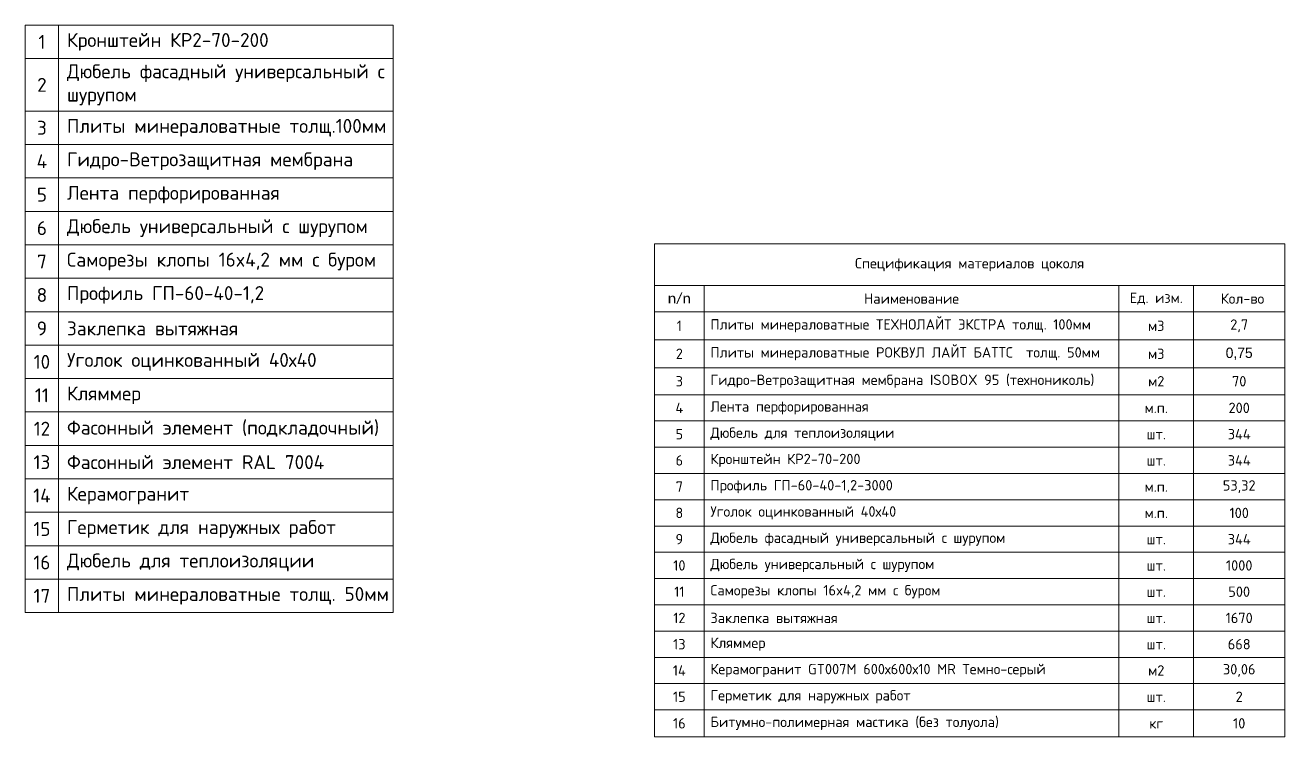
# Model space of a CAD drawing. Header units: millimetres. Extents: x -3689 to 2883575, y -702957 to -604547.
# Drawn here: x 2762717 to 2763847, y -677288 to -676649 of the extents above; entities that cross this region are included whole.
import ezdxf

# ---------------------------------------------------------------- set-up
doc = ezdxf.new("R2010")
doc.units = ezdxf.units.MM
doc.layers.add('_Выноска', color=7, linetype='Continuous', lineweight=15)

msp = doc.modelspace()

# ---------------------------------------------------------------- linework, layer by layer
at = {"layer": '_Выноска'}
for p, q in [((2762716.6275, -676649.2865), (2763046.7124, -676649.2865)), ((2762716.6275, -676649.2865), (2762716.6275, -677176.5054)), ((2762746.6352, -676649.2865), (2762746.6352, -677176.5054)), ((2763046.7124, -676649.2865), (2763046.7124, -677176.5054)), ((2762716.6275, -676679.2942), (2763046.7124, -676679.2942)), ((2762716.6275, -676726.3897), (2763046.7124, -676726.3897)), ((2762716.6275, -676756.3974), (2763046.7124, -676756.3974)), ((2762716.6275, -676786.4051), (2763046.7124, -676786.4051)), ((2762716.6275, -676816.4128), (2763046.7124, -676816.4128)), ((2762716.6275, -676846.4205), (2763046.7124, -676846.4205)), ((2763281.3252, -676845.6221), (2763847.0049, -676845.6221)), ((2763281.3252, -676845.6221), (2763281.3252, -676882.8379)), ((2763847.0049, -676845.6221), (2763847.0049, -677287.996)), ((2762716.6275, -676876.4282), (2763046.7124, -676876.4282)), ((2763281.3252, -676882.8379), (2763847.0049, -676882.8379)), ((2763281.3252, -676882.8379), (2763281.3252, -677287.996)), ((2763325.9842, -676882.8379), (2763325.9842, -677287.996)), ((2763698.1419, -676882.8379), (2763698.1419, -677287.996)), ((2763765.1303, -676882.8379), (2763765.1303, -676931.655)), ((2762716.6275, -676906.436), (2763046.7124, -676906.436)), ((2763281.3252, -676906.5343), (2763847.0049, -676906.5343)), ((2762716.6275, -676936.4437), (2763046.7124, -676936.4437)), ((2763281.3252, -676931.655), (2763765.1303, -676931.655)), ((2763765.1303, -676931.655), (2763847.0049, -676931.655)), ((2763765.1303, -676931.655), (2763765.1303, -676956.7756)), ((2763281.3252, -676956.7756), (2763847.0049, -676956.7756)), ((2763765.1303, -676956.7756), (2763765.1303, -677287.996)), ((2762716.6275, -676966.4514), (2763046.7124, -676966.4514)), ((2763281.3252, -676980.9659), (2763847.0049, -676980.9659)), ((2762716.6275, -676996.4591), (2763046.7124, -676996.4591)), ((2763281.3252, -677004.5359), (2763847.0049, -677004.5359)), ((2762716.6275, -677026.4668), (2763046.7124, -677026.4668)), ((2763281.3252, -677028.1058), (2763847.0049, -677028.1058)), ((2762716.6275, -677056.4746), (2763046.7124, -677056.4746)), ((2763281.3252, -677051.6758), (2763847.0049, -677051.6758)), ((2763281.3252, -677075.2458), (2763847.0049, -677075.2458)), ((2762716.6275, -677086.4823), (2763046.7124, -677086.4823)), ((2763281.3252, -677098.8158), (2763847.0049, -677098.8158)), ((2762716.6275, -677116.49), (2763046.7124, -677116.49)), ((2763281.3252, -677122.3858), (2763847.0049, -677122.3858)), ((2762716.6275, -677146.4977), (2762746.6352, -677146.4977)), ((2762746.6352, -677146.4977), (2763046.7124, -677146.4977)), ((2763281.3252, -677145.9558), (2763847.0049, -677145.9558)), ((2763281.3252, -677169.5258), (2763847.0049, -677169.5258)), ((2762716.6275, -677176.5054), (2763046.7124, -677176.5054)), ((2763281.3252, -677193.0958), (2763847.0049, -677193.0958)), ((2763281.3252, -677216.6658), (2763847.0049, -677216.6658)), ((2763281.3252, -677240.2357), (2763847.0049, -677240.2357)), ((2763281.3252, -677263.8057), (2763847.0049, -677263.8057)), ((2763281.3252, -677287.996), (2763847.0049, -677287.996))]:
    msp.add_line(p, q, dxfattribs=at)

# ---------------------------------------------------------------- texts
for s, insert, char_height, width, attachment_point in [('{\\fISOCPEUR|b0|i0|c0;1', (2762731.6313, -676664.2903), 12.503216, 15.003859, 5), ('{\\fISOCPEUR|b0|i0|c0;Кронштейн КР2-70-200', (2762754.1371, -676664.2903), 12.503216, 285.073327, 4), ('{\\fISOCPEUR|b0|i0|c0;Дюбель фасадный универсальный с шурупом', (2762754.1371, -676702.8419), 12.503216, 285.073327, 4), ('{\\fISOCPEUR|b0|i0|c0;2', (2762731.6313, -676702.8419), 12.503216, 15.003859, 5), ('{\\fISOCPEUR|b0|i0|c204|p34;Плиты минераловатные толщ\\fISOCPEUR|b0|i0|c0|p34;.100\\fISOCPEUR|b0|i0|c204|p34;мм}', (2762754.1371, -676741.3935), 12.5032161, 285.073327, 4), ('{\\fISOCPEUR|b0|i0|c0;3', (2762731.6313, -676741.3935), 12.503216, 15.003859, 5), ('{\\fISOCPEUR|b0|i0|c0;4', (2762731.6313, -676771.4012), 12.503216, 15.003859, 5), ('{\\fISOCPEUR|b0|i0|c0;Гидро-Ветрозащитная мембрана', (2762754.1371, -676771.4012), 12.503216, 285.073327, 4), ('{\\fISOCPEUR|b0|i0|c0;5', (2762731.6313, -676801.4089), 12.503216, 15.003859, 5), ('{\\fISOCPEUR|b0|i0|c0;Лента перфорированная', (2762754.1371, -676801.4089), 12.503216, 285.073327, 4), ('{\\fISOCPEUR|b0|i0|c0;Дюбель универсальный с шурупом', (2762754.1371, -676831.4167), 12.503216, 285.073327, 4), ('{\\fISOCPEUR|b0|i0|c0;6', (2762731.6313, -676831.4167), 12.503216, 15.003859, 5), ('{\\fISOCPEUR|b0|i0|c0;7', (2762731.6313, -676861.4244), 12.503216, 15.003859, 5), ('{\\fISOCPEUR|b0|i0|c0;Саморезы клопы 16x4,2 мм с буром', (2762754.1371, -676861.4244), 12.503216, 285.073327, 4), ('{\\fISOCPEUR|b0|i0|c204|p34;Спецификация материалов цоколя}', (2763564.1651, -676864.23), 9.303943, 554.514988, 5), ('{\\fISOCPEUR|b0|i0|c0;8', (2762731.6313, -676891.4321), 12.503216, 15.003859, 5), ('{\\fISOCPEUR|b0|i0|c204|p34;Профиль ГП\\fISOCPEUR|b0|i0|c0|p34;-60-40-1,2}', (2762754.1371, -676891.4321), 12.503216, 285.073327, 4), ('{\\fCalibri|b0|i0|c0|p34;n/n}', (2763303.6547, -676894.6861), 9.303943, 33.494194, 5), ('{\\fISOCPEUR|b0|i0|c204|p34;Наименование}', (2763512.063, -676894.6861), 9.303943, 360.992978, 5), ('{\\fISOCPEUR|b0|i0|c0;Ед. изм.', (2763731.6361, -676894.6861), 9.303943, 55.823656, 5), ('{\\fISOCPEUR|b0|i0|c0; Кол-во ', (2763806.0676, -676894.6861), 9.303943, 70.709965, 5), ('{\\fISOCPEUR|b0|i0|c0;9', (2762731.6313, -676921.4398), 12.503216, 15.003859, 5), ('{\\fISOCPEUR|b0|i0|c0;Заклепка вытяжная', (2762754.1371, -676921.4398), 12.503216, 285.073327, 4), ('{\\fISOCPEUR|b0|i0|c0;1', (2763303.6547, -676919.0946), 9.303943, 33.494194, 5), ('{\\fISOCPEUR|b0|i0|c0;Плиты минераловатные ТЕХНОЛАЙТ ЭКСТРА толщ. 100мм', (2763331.5665, -676919.0946), 9.303943, 360.992978, 4), ('{\\fISOCPEUR|b0|i0|c0;м3', (2763731.6361, -676919.0946), 9.303943, 55.823656, 5), ('{\\fISOCPEUR|b0|i0|c204|p34;2,7}', (2763806.0676, -676919.0946), 9.303943, 70.709965, 5), ('{\\fISOCPEUR|b0|i0|c0;Плиты минераловатные РОКВУЛ ЛАЙТ БАТТС  толщ. 50мм', (2763331.5665, -676944.2153), 9.303943, 360.992978, 4), ('{\\fISOCPEUR|b0|i0|c0;10', (2762731.6313, -676951.4475), 12.503216, 15.003859, 5), ('{\\fISOCPEUR|b0|i0|c0;Уголок оцинкованный 40х40', (2762754.1371, -676951.4475), 12.503216, 285.073327, 4), ('{\\fISOCPEUR|b0|i0|c0;2', (2763303.6547, -676944.2153), 9.303943, 33.494194, 5), ('{\\fISOCPEUR|b0|i0|c0;м3', (2763731.6361, -676944.2153), 9.303943, 55.823656, 5), ('0,75', (2763806.0676, -676944.2153), 9.30394, 70.709965, 5), ('{\\fISOCPEUR|b0|i0|c0;3', (2763303.6547, -676968.8707), 9.303943, 33.494194, 5), ('{\\fISOCPEUR|b0|i0|c204|p34;Гидро-Ветрозащитная мембрана ISOBOX 95 (технониколь)}', (2763331.5665, -676968.8707), 9.303943, 360.992978, 4), ('{\\fISOCPEUR|b0|i0|c0;м2', (2763731.6361, -676968.8707), 9.303943, 55.823656, 5), ('{\\fISOCPEUR|b0|i0|c204|p34;70}', (2763806.0676, -676968.8707), 9.303943, 70.709965, 5), ('{\\fISOCPEUR|b0|i0|c0;11', (2762731.6313, -676981.4553), 12.503216, 15.003859, 5), ('{\\fISOCPEUR|b0|i0|c0;Кляммер', (2762754.1371, -676981.4553), 12.503216, 285.073327, 4), ('{\\fISOCPEUR|b0|i0|c0;4', (2763303.6547, -676992.7509), 9.303943, 33.494194, 5), ('{\\fISOCPEUR|b0|i0|c0;Лента перфорированная', (2763331.5665, -676992.7509), 9.303943, 360.992978, 4), ('{\\fISOCPEUR|b0|i0|c0;м.п.', (2763731.6361, -676992.7509), 9.303943, 55.823656, 5), ('{\\fISOCPEUR|b0|i0|c204|p34;200}', (2763806.0676, -676992.7509), 9.303943, 70.709965, 5), ('{\\fISOCPEUR|b0|i0|c0;12', (2762731.6313, -677011.463), 12.503216, 15.003859, 5), ('{\\fISOCPEUR|b0|i0|c204|p34;Фасонный элемент (подкладочный)}', (2762754.1371, -677011.463), 12.503216, 285.073327, 4), ('{\\fISOCPEUR|b0|i0|c0;5', (2763303.6547, -677016.3209), 9.303943, 33.494194, 5), ('{\\fISOCPEUR|b0|i0|c0;Дюбель для теплоизоляции', (2763331.5665, -677016.3209), 9.303943, 360.992978, 4), ('{\\fISOCPEUR|b0|i0|c0;шт.', (2763731.6361, -677016.3209), 9.303943, 55.823656, 5), ('{\\fISOCPEUR|b0|i0|c204|p34;344}', (2763806.0676, -677016.3209), 9.303943, 70.709965, 5), ('{\\fISOCPEUR|b0|i0|c0;13', (2762731.6313, -677041.4707), 12.503216, 15.003859, 5), ('{\\fISOCPEUR|b0|i0|c204|p34;Фасонный элемент \\fISOCPEUR|b0|i0|c0|p34;RAL 7004}', (2762754.1371, -677041.4707), 12.503216, 285.073327, 4), ('{\\fISOCPEUR|b0|i0|c0;6', (2763303.6547, -677039.8908), 9.303943, 33.494194, 5), ('{\\fISOCPEUR|b0|i0|c0;Кронштейн КР2-70-200', (2763331.5665, -677039.8908), 9.303943, 360.992978, 4), ('{\\fISOCPEUR|b0|i0|c0;шт.', (2763731.6361, -677039.8908), 9.303943, 55.823656, 5), ('{\\fISOCPEUR|b0|i0|c204|p34;344}', (2763806.0676, -677039.8908), 9.303943, 70.709965, 5), ('{\\fISOCPEUR|b0|i0|c0;7', (2763303.6547, -677063.4608), 9.303943, 33.494194, 5), ('{\\fISOCPEUR|b0|i0|c0;Профиль ГП-60-40-1,2-3000', (2763331.5665, -677063.4608), 9.303943, 360.992978, 4), ('{\\fISOCPEUR|b0|i0|c0;м.п.', (2763731.6361, -677063.4608), 9.303943, 55.823656, 5), ('{\\fISOCPEUR|b0|i0|c204|p34;53,32}', (2763806.0676, -677063.4608), 9.303943, 70.709965, 5), ('{\\fISOCPEUR|b0|i0|c0;14', (2762731.6313, -677071.4784), 12.503216, 15.003859, 5), ('{\\fISOCPEUR|b0|i0|c204|p34;Керамогранит }', (2762754.1371, -677071.4784), 12.503216, 285.073327, 4), ('{\\fISOCPEUR|b0|i0|c0;8', (2763303.6547, -677087.0308), 9.303943, 33.494194, 5), ('{\\fISOCPEUR|b0|i0|c0;Уголок оцинкованный 40х40', (2763331.5665, -677087.0308), 9.303943, 360.992978, 4), ('{\\fISOCPEUR|b0|i0|c204|p34;100}', (2763806.0676, -677087.0308), 9.303943, 70.709965, 5), ('{\\fISOCPEUR|b0|i0|c0;15', (2762731.6313, -677101.4861), 12.503216, 15.003859, 5), ('{\\fISOCPEUR|b0|i0|c204|p34;Герметик для наружных работ}', (2762754.1371, -677101.4861), 12.503216, 285.073327, 4), ('{\\fISOCPEUR|b0|i0|c0;м.п.', (2763731.6361, -677087.0308), 9.303943, 55.823656, 5), ('{\\fISOCPEUR|b0|i0|c0;9', (2763303.6547, -677110.6008), 9.303943, 33.494194, 5), ('{\\fISOCPEUR|b0|i0|c0;Дюбель фасадный универсальный с шурупом', (2763331.5665, -677110.6008), 9.303943, 360.992978, 4), ('{\\fISOCPEUR|b0|i0|c204|p34;344}', (2763806.0676, -677110.6008), 9.303943, 70.709965, 5), ('{\\fISOCPEUR|b0|i0|c0;шт.', (2763731.6361, -677110.6008), 9.303943, 55.823656, 5), ('{\\fISOCPEUR|b0|i0|c0|p34;16', (2762731.6313, -677131.4939), 12.503216, 15.003859, 5), ('{\\fISOCPEUR|b0|i0|c204|p34;Дюбель для теплоизоляции}', (2762754.1371, -677131.4939), 12.503216, 285.073327, 4), ('{\\fISOCPEUR|b0|i0|c0;10', (2763303.6547, -677134.1708), 9.303943, 33.494194, 5), ('{\\fISOCPEUR|b0|i0|c0;Дюбель универсальный с шурупом', (2763331.5665, -677134.1708), 9.303943, 360.992978, 4), ('{\\fISOCPEUR|b0|i0|c204|p34;1000}', (2763806.0676, -677134.1708), 9.303943, 70.709965, 5), ('{\\fISOCPEUR|b0|i0|c0;шт.', (2763731.6361, -677134.1708), 9.303943, 55.823656, 5), ('{\\fISOCPEUR|b0|i0|c0;Саморезы клопы 16x4,2 мм с буром', (2763331.5665, -677157.7408), 9.303943, 360.992978, 4), ('{\\fISOCPEUR|b0|i0|c0|p34;17', (2762731.6313, -677161.5016), 12.503216, 15.003859, 5), ('{\\fISOCPEUR|b0|i0|c204|p34;Плиты минераловатные толщ. 50мм}', (2762754.1371, -677161.5016), 12.503216, 285.073327, 4), ('{\\fISOCPEUR|b0|i0|c0;11', (2763303.6547, -677157.7408), 9.303943, 33.494194, 5), ('{\\fISOCPEUR|b0|i0|c0;шт.', (2763731.6361, -677157.7408), 9.303943, 55.823656, 5), ('{\\fISOCPEUR|b0|i0|c204|p34;500}', (2763806.0676, -677157.7408), 9.303943, 70.709965, 5), ('{\\fISOCPEUR|b0|i0|c0;12', (2763303.6547, -677181.3108), 9.303943, 33.494194, 5), ('{\\fISOCPEUR|b0|i0|c0;Заклепка вытяжная', (2763331.5665, -677181.3108), 9.303943, 360.992978, 4), ('{\\fISOCPEUR|b0|i0|c0;шт.', (2763731.6361, -677181.3108), 9.303943, 55.823656, 5), ('{\\fISOCPEUR|b0|i0|c204|p34;1670}', (2763806.0676, -677181.3108), 9.303943, 70.709965, 5), ('{\\fISOCPEUR|b0|i0|c0;13', (2763303.6547, -677204.8808), 9.303943, 33.494194, 5), ('{\\fISOCPEUR|b0|i0|c0;Кляммер', (2763331.5665, -677204.8808), 9.303943, 360.992978, 4), ('{\\fISOCPEUR|b0|i0|c0;шт.', (2763731.6361, -677204.8808), 9.303943, 55.823656, 5), ('{\\fISOCPEUR|b0|i0|c204|p34;668}', (2763806.0676, -677204.8808), 9.303943, 70.709965, 5), ('{\\fISOCPEUR|b0|i0|c0;14', (2763303.6547, -677228.4507), 9.303943, 33.494194, 5), ('{\\fISOCPEUR|b0|i0|c0;Керамогранит GT007М 600х600х10 MR Темно-серый', (2763331.5665, -677228.4507), 9.303943, 360.992978, 4), ('{\\fISOCPEUR|b0|i0|c0;м2', (2763731.6361, -677228.4507), 9.303943, 55.823656, 5), ('{\\fISOCPEUR|b0|i0|c204|p34;30,06}', (2763806.0676, -677228.4507), 9.303943, 70.709965, 5), ('{\\fISOCPEUR|b0|i0|c0;15', (2763303.6547, -677252.0207), 9.303943, 33.494194, 5), ('{\\fISOCPEUR|b0|i0|c0;Герметик для наружных работ', (2763331.5665, -677252.0207), 9.303943, 360.992978, 4), ('{\\fISOCPEUR|b0|i0|c0;шт.', (2763731.6361, -677252.0207), 9.303943, 55.823656, 5), ('{\\fISOCPEUR|b0|i0|c204|p34;2}', (2763806.0676, -677252.0207), 9.303943, 70.709965, 5), ('{\\fISOCPEUR|b0|i0|c0|p34;1\\fISOCPEUR|b0|i0|c204|p34;6}', (2763303.6547, -677275.9009), 9.303943, 33.494194, 5), ('{\\fISOCPEUR|b0|i0|c204|p34;Битумно-полимерная мастика (без толуола) }', (2763331.5665, -677275.9009), 9.303943, 360.992978, 4), ('{\\fISOCPEUR|b0|i0|c204|p34;кг}', (2763731.6361, -677275.9009), 9.303943, 55.823656, 5), ('{\\fISOCPEUR|b0|i0|c204|p34;10}', (2763806.0676, -677275.9009), 9.303943, 70.709965, 5)]:
    msp.add_mtext(s, dxfattribs=dict(at, insert=insert, char_height=char_height, width=width, attachment_point=attachment_point))

doc.saveas('drawing.dxf')
